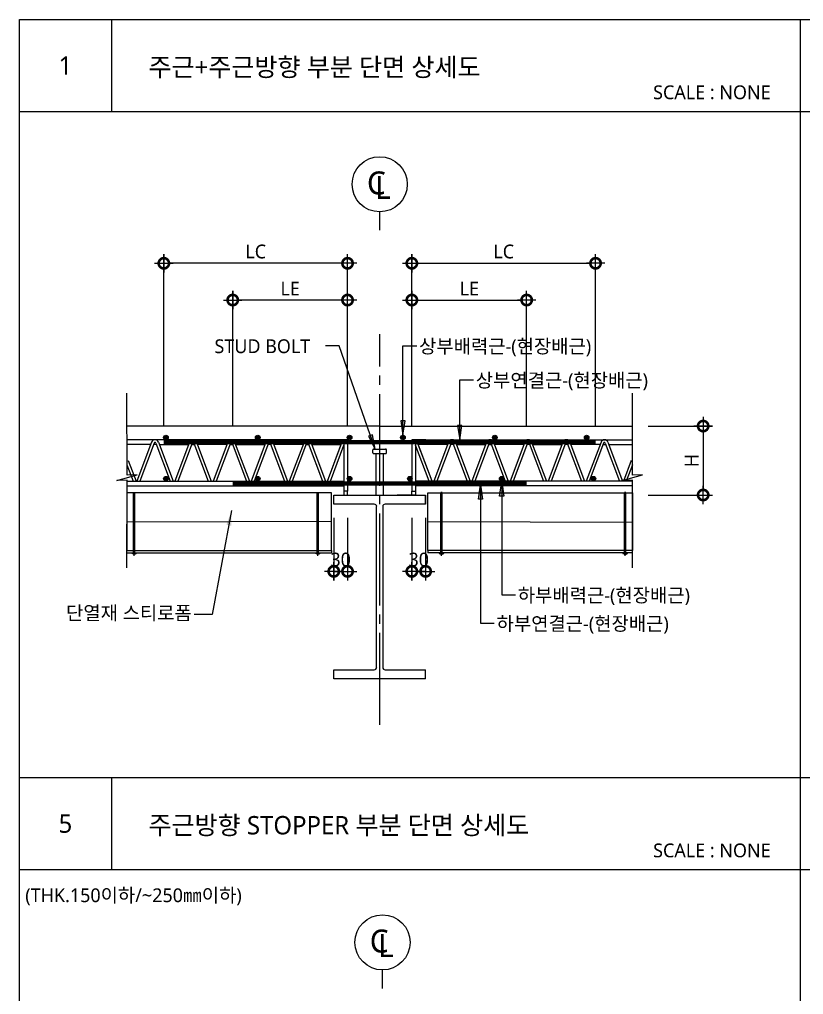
# Model space of a CAD drawing. Extents: x 517 to 33347, y 263 to 5437.
# Drawn here: x 8927 to 10635, y 3128 to 5250 of the extents above; entities that cross this region are included whole.
import ezdxf
from ezdxf.enums import TextEntityAlignment as Align

# ---------------------------------------------------------------- set-up
doc = ezdxf.new("R2010")
doc.units = 0
doc.header["$LTSCALE"] = 10
doc.header["$MEASUREMENT"] = 0
doc.linetypes.add('CEN', pattern=[26, 20, -2, 2, -2])
doc.linetypes.add('CENTER', pattern=[2, 1.25, -0.25, 0.25, -0.25])
for name, color, linetype in [('7DIM', 7, 'Continuous'), ('CEN', 1, 'CEN'), ('E', 7, 'Continuous'), ('E2', 7, 'Continuous'), ('SEC', 7, 'Continuous'), ('SYM', 6, 'Continuous'), ('SYM-BUB', 3, 'Continuous'), ('SYM-LEAD', 6, 'Continuous'), ('TABLE', 7, 'Continuous'), ('TEXT', 3, 'Continuous'), ('단열재', 7, 'Continuous')]:
    doc.layers.add(name, color=color, linetype=linetype)
doc.styles.add('HD', font='malgun.ttf')
doc.styles.get("Standard").update_dxf_attribs({"font": 'malgun.ttf'})
doc.styles.add('스타일1', font='malgun.ttf')
doc.linetypes.add('BATTING', pattern='A,0.0001,-0.1,[134,ltypeshp.shx,S=0.1,R=0,X=-0.1,Y=0],-0.2,[134,ltypeshp.shx,S=0.1,R=180,X=0.1,Y=0],-0.1', length=0.4001)
doc.dimstyles.new('CJA', dxfattribs={"dimscale": 200, "dimtxt": 3, "dimasz": 1, "dimexe": 2, "dimexo": 3, "dimgap": 1, "dimtad": 1, "dimdec": 0, "dimzin": 1, "dimdsep": 46, "dimlunit": 6, "dimtxsty": '스타일1', "dimblk": 'GAUN-DOT', "dimcen": -2, "dimdle": 2, "dimclrd": 256, "dimclre": 256, "dimclrt": 3, "dimadec": 0, "dimazin": 0, "dimtfac": 1, "dimtdec": 0, "dimtix": 1, "dimtmove": 2, "dimatfit": 3, "dimldrblk": 'DOTSMALL', "dimfxl": 1, "dimtolj": 1, "dimtzin": 1, "dimarcsym": 0})
doc.dimstyles.new('ISO-25', dxfattribs={"dimtxt": 2.5, "dimasz": 2.5, "dimexe": 1.25, "dimexo": 0.625, "dimtad": 1, "dimtxsty": 'Standard', "dimcen": 2.5, "dimadec": 0, "dimazin": 0, "dimtfac": 1, "dimtmove": 0, "dimatfit": 3, "dimfxl": 1, "dimarcsym": 0})

# ---------------------------------------------------------------- blocks, each defined once
blk = doc.blocks.new('GAUN-DOT')
at = {"linetype": 'ByBlock'}
for p, q in [((2, 0), (-2, 0)), ((0, -2), (0, 2))]:
    blk.add_line(p, q, dxfattribs=at)
at = {"const_width": 2.25}
blk.add_lwpolyline([(0, 0.28125, 1), (0, -0.28125, 1)], format="xyb", close=True, dxfattribs=at)
blk = doc.blocks.new('*D156')
at = {"layer": '7DIM', "linetype": 'ByBlock', "lineweight": -2, "transparency": 16777216}
for p, q in [((9781.8, 4364.7), (9781.8, 4659)), ((10031.8, 4364.7), (10031.8, 4659)), ((9791.8, 4639), (10021.8, 4639))]:
    blk.add_line(p, q, dxfattribs=at)
at = {"layer": 'DEFPOINTS', "color": 0, "linetype": 'ByBlock', "transparency": 16777216}
for p in [(10031.8, 4639), (9781.8, 4334.7), (10031.8, 4334.7)]:
    blk.add_point(p, dxfattribs=at)
at = {"layer": '7DIM', "linetype": 'ByBlock', "lineweight": -2, "transparency": 16777216, "xscale": 10, "yscale": 10, "zscale": 10, "rotation": 180}
blk.add_blockref('GAUN-DOT', (9781.8, 4639), dxfattribs=at)
at = {"layer": '7DIM', "linetype": 'ByBlock', "lineweight": -2, "transparency": 16777216, "xscale": 10, "yscale": 10, "zscale": 10}
blk.add_blockref('GAUN-DOT', (10031.8, 4639), dxfattribs=at)
at = {"layer": '7DIM', "color": 3, "linetype": 'ByBlock', "transparency": 16777216, "insert": (9906.8, 4664), "char_height": 30, "attachment_point": 5, "style": '스타일1'}
blk.add_mtext('\\A1;LE', dxfattribs=at)
blk = doc.blocks.new('_DotSmall')
at = {"color": 0, "linetype": 'ByBlock', "const_width": 0.5}
blk.add_lwpolyline([(-0.0625, 0, 1), (0.0625, 0, 1)], format="xyb", close=True, dxfattribs=at)
blk = doc.blocks.new('*D157')
at = {"layer": '7DIM', "linetype": 'ByBlock', "lineweight": -2, "transparency": 16777216}
for p, q in [((9781.8, 4364.7), (9781.8, 4739)), ((10181.8, 4364.7), (10181.8, 4739)), ((9791.8, 4719), (10171.8, 4719))]:
    blk.add_line(p, q, dxfattribs=at)
at = {"layer": 'DEFPOINTS', "color": 0, "linetype": 'ByBlock', "transparency": 16777216}
for p in [(10181.8, 4719), (9781.8, 4334.7), (10181.8, 4334.7)]:
    blk.add_point(p, dxfattribs=at)
at = {"layer": '7DIM', "linetype": 'ByBlock', "lineweight": -2, "transparency": 16777216, "xscale": 10, "yscale": 10, "zscale": 10, "rotation": 180}
blk.add_blockref('GAUN-DOT', (9781.8, 4719), dxfattribs=at)
at = {"layer": '7DIM', "linetype": 'ByBlock', "lineweight": -2, "transparency": 16777216, "xscale": 10, "yscale": 10, "zscale": 10}
blk.add_blockref('GAUN-DOT', (10181.8, 4719), dxfattribs=at)
at = {"layer": '7DIM', "color": 3, "linetype": 'ByBlock', "transparency": 16777216, "insert": (9981.8, 4744.5), "char_height": 30, "attachment_point": 5, "style": '스타일1'}
blk.add_mtext('\\A1;LC', dxfattribs=at)
blk = doc.blocks.new('*D158')
at = {"layer": '7DIM', "linetype": 'ByBlock', "lineweight": -2, "transparency": 16777216}
for p, q in [((10296.1, 4364.7), (10436.1, 4364.7)), ((10416.1, 4354.7), (10416.1, 4224.7)), ((10296.1, 4214.7), (10436.1, 4214.7))]:
    blk.add_line(p, q, dxfattribs=at)
at = {"layer": 'DEFPOINTS', "color": 0, "linetype": 'ByBlock', "transparency": 16777216}
for p in [(10266.1, 4364.7), (10266.1, 4214.7), (10416.1, 4214.7)]:
    blk.add_point(p, dxfattribs=at)
at = {"layer": '7DIM', "linetype": 'ByBlock', "lineweight": -2, "transparency": 16777216, "xscale": 10, "yscale": 10, "zscale": 10}
for p, rotation in [((10416.1, 4364.7), 90), ((10416.1, 4214.7), 270)]:
    blk.add_blockref('GAUN-DOT', p, dxfattribs=dict(at, rotation=rotation))
at = {"layer": '7DIM', "color": 3, "linetype": 'ByBlock', "transparency": 16777216, "insert": (10391.1, 4289.7), "char_height": 30, "attachment_point": 5, "rotation": 90, "style": '스타일1'}
blk.add_mtext('\\A1;H', dxfattribs=at)
blk = doc.blocks.new('*D133')
at = {"layer": '7DIM', "linetype": 'ByBlock', "lineweight": -2, "transparency": 16777216}
for p, q in [((9391.8, 4364.7), (9391.8, 4659)), ((9641.8, 4364.7), (9641.8, 4659)), ((9631.8, 4639), (9401.8, 4639))]:
    blk.add_line(p, q, dxfattribs=at)
at = {"layer": 'DEFPOINTS', "color": 0, "linetype": 'ByBlock', "transparency": 16777216}
for p in [(9391.8, 4639), (9391.8, 4334.7), (9641.8, 4334.7)]:
    blk.add_point(p, dxfattribs=at)
at = {"layer": '7DIM', "linetype": 'ByBlock', "lineweight": -2, "transparency": 16777216, "xscale": 10, "yscale": 10, "zscale": 10, "rotation": 180}
blk.add_blockref('GAUN-DOT', (9391.8, 4639), dxfattribs=at)
at = {"layer": '7DIM', "linetype": 'ByBlock', "lineweight": -2, "transparency": 16777216, "xscale": 10, "yscale": 10, "zscale": 10}
blk.add_blockref('GAUN-DOT', (9641.8, 4639), dxfattribs=at)
at = {"layer": '7DIM', "color": 3, "linetype": 'ByBlock', "transparency": 16777216, "insert": (9516.8, 4664), "char_height": 30, "attachment_point": 5, "style": '스타일1'}
blk.add_mtext('\\A1;LE', dxfattribs=at)
blk = doc.blocks.new('*D134')
at = {"layer": '7DIM', "linetype": 'ByBlock', "lineweight": -2, "transparency": 16777216}
for p, q in [((9241.8, 4364.7), (9241.8, 4739)), ((9641.8, 4364.7), (9641.8, 4739)), ((9631.8, 4719), (9251.8, 4719))]:
    blk.add_line(p, q, dxfattribs=at)
at = {"layer": 'DEFPOINTS', "color": 0, "linetype": 'ByBlock', "transparency": 16777216}
for p in [(9241.8, 4719), (9241.8, 4334.7), (9641.8, 4334.7)]:
    blk.add_point(p, dxfattribs=at)
at = {"layer": '7DIM', "linetype": 'ByBlock', "lineweight": -2, "transparency": 16777216, "xscale": 10, "yscale": 10, "zscale": 10, "rotation": 180}
blk.add_blockref('GAUN-DOT', (9241.8, 4719), dxfattribs=at)
at = {"layer": '7DIM', "linetype": 'ByBlock', "lineweight": -2, "transparency": 16777216, "xscale": 10, "yscale": 10, "zscale": 10}
blk.add_blockref('GAUN-DOT', (9641.8, 4719), dxfattribs=at)
at = {"layer": '7DIM', "color": 3, "linetype": 'ByBlock', "transparency": 16777216, "insert": (9441.8, 4744.5), "char_height": 30, "attachment_point": 5, "style": '스타일1'}
blk.add_mtext('\\A1;LC', dxfattribs=at)
blk = doc.blocks.new('*D135')
at = {"layer": '7DIM', "linetype": 'ByBlock', "lineweight": -2, "transparency": 16777216}
for p, q in [((9781.8, 4164.7), (9781.8, 4028.5)), ((9811.8, 4164.7), (9811.8, 4028.5)), ((9771.8, 4048.5), (9761.8, 4048.5)), ((9811.8, 4048.5), (9781.8, 4048.5)), ((9821.8, 4048.5), (9831.8, 4048.5))]:
    blk.add_line(p, q, dxfattribs=at)
at = {"layer": 'DEFPOINTS', "color": 0, "linetype": 'ByBlock', "transparency": 16777216}
for p in [(9781.8, 4194.7), (9811.8, 4194.7), (9781.8, 4048.5)]:
    blk.add_point(p, dxfattribs=at)
at = {"layer": '7DIM', "linetype": 'ByBlock', "lineweight": -2, "transparency": 16777216, "xscale": 10, "yscale": 10, "zscale": 10}
blk.add_blockref('GAUN-DOT', (9781.8, 4048.5), dxfattribs=at)
at = {"layer": '7DIM', "linetype": 'ByBlock', "lineweight": -2, "transparency": 16777216, "xscale": 10, "yscale": 10, "zscale": 10, "rotation": 180}
blk.add_blockref('GAUN-DOT', (9811.8, 4048.5), dxfattribs=at)
at = {"layer": '7DIM', "color": 3, "linetype": 'ByBlock', "transparency": 16777216, "insert": (9796.8, 4074), "char_height": 30, "attachment_point": 5, "style": '스타일1'}
blk.add_mtext('\\A1;30', dxfattribs=at)
blk = doc.blocks.new('*D136')
at = {"layer": '7DIM', "linetype": 'ByBlock', "lineweight": -2, "transparency": 16777216}
for p, q in [((9611.8, 4164.7), (9611.8, 4028.5)), ((9641.8, 4164.7), (9641.8, 4028.5)), ((9601.8, 4048.5), (9591.8, 4048.5)), ((9611.8, 4048.5), (9641.8, 4048.5)), ((9651.8, 4048.5), (9661.8, 4048.5))]:
    blk.add_line(p, q, dxfattribs=at)
at = {"layer": 'DEFPOINTS', "color": 0, "linetype": 'ByBlock', "transparency": 16777216}
for p in [(9611.8, 4194.7), (9641.8, 4194.7), (9641.8, 4048.5)]:
    blk.add_point(p, dxfattribs=at)
at = {"layer": '7DIM', "linetype": 'ByBlock', "lineweight": -2, "transparency": 16777216, "xscale": 10, "yscale": 10, "zscale": 10}
blk.add_blockref('GAUN-DOT', (9611.8, 4048.5), dxfattribs=at)
at = {"layer": '7DIM', "linetype": 'ByBlock', "lineweight": -2, "transparency": 16777216, "xscale": 10, "yscale": 10, "zscale": 10, "rotation": 180}
blk.add_blockref('GAUN-DOT', (9641.8, 4048.5), dxfattribs=at)
at = {"layer": '7DIM', "color": 3, "linetype": 'ByBlock', "transparency": 16777216, "insert": (9626.8, 4074), "char_height": 30, "attachment_point": 5, "style": '스타일1'}
blk.add_mtext('\\A1;30', dxfattribs=at)
blk = doc.blocks.new('볼트')
at = {"linetype": 'ByBlock'}
for p, q in [((181034, -2386.5), (181034, -2255)), ((181034, -2255), (181037, -2255)), ((181037, -2386.5), (181037, -2255))]:
    blk.add_line(p, q, dxfattribs=at)
at = {"layer": 'CEN', "linetype": 'CENTER'}
blk.add_line((181035.5, -2392.6), (181035.5, -2255), dxfattribs=at)
at = {"layer": 'E2', "linetype": 'ByBlock'}
blk.add_line((181035.5, -2387.5), (181035.5, -2389.5), dxfattribs=at)
for points in [[(181030.5, -2387.5), (181030.5, -2386.5), (181040.5, -2386.5), (181040.5, -2387.5)], [(181033, -2389.5), (181033, -2387.5), (181038, -2387.5), (181038, -2389.5)]]:
    blk.add_lwpolyline(points, close=True, dxfattribs=at)

msp = doc.modelspace()

# ---------------------------------------------------------------- hatches: boundary and pattern name
at = {"layer": 'SEC'}
h = msp.add_hatch(color=3, dxfattribs=at)
edge = h.paths.add_edge_path()
edge.add_arc((9246.3, 4339.8), 5, 0, 360)
h = msp.add_hatch(color=3, dxfattribs=at)
edge = h.paths.add_edge_path()
edge.add_arc((9446.3, 4339.8), 5, 0, 360)
h = msp.add_hatch(color=3, dxfattribs=at)
edge = h.paths.add_edge_path()
edge.add_arc((9646.3, 4339.8), 5, 0, 360)
h = msp.add_hatch(color=3, dxfattribs=at)
edge = h.paths.add_edge_path()
edge.add_arc((9762.4, 4339.8), 5, 0, 360)
h = msp.add_hatch(color=3, dxfattribs=at)
edge = h.paths.add_edge_path()
edge.add_arc((9962.4, 4339.8), 5, 0, 360)
h = msp.add_hatch(color=3, dxfattribs=at)
edge = h.paths.add_edge_path()
edge.add_arc((10162.4, 4339.8), 5, 0, 360)
h = msp.add_hatch(color=3, dxfattribs=at)
edge = h.paths.add_edge_path()
edge.add_arc((9246.3, 4250.3), 5, 0, 360)
h = msp.add_hatch(color=3, dxfattribs=at)
edge = h.paths.add_edge_path()
edge.add_arc((9446.3, 4250.3), 5, 0, 360)
h = msp.add_hatch(color=3, dxfattribs=at)
edge = h.paths.add_edge_path()
edge.add_arc((9646.3, 4250.3), 5, 0, 360)
h = msp.add_hatch(color=3, dxfattribs=at)
edge = h.paths.add_edge_path()
edge.add_arc((9777.4, 4250.3), 5, 0, 360)
h = msp.add_hatch(color=3, dxfattribs=at)
edge = h.paths.add_edge_path()
edge.add_arc((9977.4, 4250.3), 5, 0, 360)
h = msp.add_hatch(color=3, dxfattribs=at)
edge = h.paths.add_edge_path()
edge.add_arc((10177.4, 4250.3), 5, 0, 360)
at = {"layer": 'SYM-LEAD'}
h = msp.add_hatch(color=256, dxfattribs=at)
h.paths.add_polyline_path([(9767.1, 4376.2), (9762.4, 4376.2), (9762.4, 4344.8)])
h.paths.add_polyline_path([(9762.4, 4376.2), (9757.7, 4376.2), (9762.4, 4344.8)])
h = msp.add_hatch(color=256, dxfattribs=at)
h.paths.add_polyline_path([(9890.7, 4366.1), (9886, 4366.1), (9886, 4334.7)])
h.paths.add_polyline_path([(9886, 4366.1), (9881.2, 4366.1), (9886, 4334.7)])
h = msp.add_hatch(color=256, dxfattribs=at)
h.paths.add_polyline_path([(9696, 4345.9), (9691.5, 4344.3), (9701.8, 4314.7)])
h.paths.add_polyline_path([(9691.5, 4344.3), (9687.1, 4342.8), (9701.8, 4314.7)])
h = msp.add_hatch(color=256, dxfattribs=at)
h.paths.add_polyline_path([(9931.3, 4236.8), (9931.3, 4205.4), (9936, 4205.4)])
h.paths.add_polyline_path([(9931.3, 4236.8), (9926.6, 4205.4), (9931.3, 4205.4)])
h = msp.add_hatch(color=256, dxfattribs=at)
h.paths.add_polyline_path([(9977.4, 4243.3), (9977.4, 4211.9), (9982.1, 4211.9)])
h.paths.add_polyline_path([(9977.4, 4243.3), (9972.7, 4211.9), (9977.4, 4211.9)])

# ---------------------------------------------------------------- linework, layer by layer
at = {"linetype": 'BATTING', "ltscale": 15.5}
for p, q in [((9606.8, 4156.9), (9161.4, 4155.7)), ((9816.8, 4156.9), (10262.2, 4155.7))]:
    msp.add_line(p, q, dxfattribs=at)
at = {"linetype": 'ByBlock'}
for p, q in [((9161.4, 4094.2), (9606.8, 4094.2)), ((9161.4, 4088.7), (9606.8, 4088.7)), ((9606.8, 4094.2), (9606.8, 4088.7)), ((10262.2, 4094.2), (9816.8, 4094.2)), ((9816.8, 4094.2), (9816.8, 4088.7)), ((10262.2, 4088.7), (9816.8, 4088.7))]:
    msp.add_line(p, q, dxfattribs=at)
at = {"color": 3, "linetype": 'Continuous', "const_width": 10}
for points in [[(9241.2, 4329.7), (9711.8, 4329.7)], [(10182.4, 4329.7), (9711.8, 4329.7)], [(9391.8, 4239.7), (9711.8, 4239.7)], [(10031.8, 4239.7), (9711.8, 4239.7)]]:
    msp.add_lwpolyline(points, dxfattribs=at)
at = {"layer": 'CEN', "linetype": 'CEN'}
msp.add_line((9711.8, 3714.5), (9711.8, 4564.7), dxfattribs=at)
at = {"layer": 'E'}
for p, q in [((9641.8, 4334.7), (9161.4, 4334.7)), ((9215, 4329.8), (9183, 4244.7)), ((9230, 4329.8), (9262, 4244.7)), ((9298, 4329.8), (9266, 4244.7)), ((9313, 4329.8), (9345, 4244.7)), ((9381, 4329.8), (9349, 4244.7)), ((9396, 4329.8), (9428, 4244.7)), ((9464, 4329.8), (9432, 4244.7)), ((9479, 4329.8), (9511, 4244.7)), ((9547, 4329.8), (9515, 4244.7)), ((9562, 4329.8), (9594, 4244.7)), ((9598, 4244.7), (9631.8, 4334.7)), ((9611.7, 4334.7), (9641.8, 4334.7)), ((9633.8, 4334.7), (9633.8, 4214.7)), ((9641.8, 4334.7), (9641.8, 4324.7)), ((9641.8, 4334.7), (9641.8, 4222.7)), ((9781.8, 4334.7), (10262.2, 4334.7)), ((9811.9, 4334.7), (9781.8, 4334.7)), ((9781.8, 4334.7), (9781.8, 4324.7)), ((9781.8, 4334.7), (9781.8, 4222.7)), ((9789.8, 4334.7), (9789.8, 4214.7)), ((9825.7, 4244.7), (9791.8, 4334.7)), ((9861.7, 4329.8), (9829.6, 4244.7)), ((9876.7, 4329.8), (9908.7, 4244.7)), ((9944.7, 4329.8), (9912.6, 4244.7)), ((9959.7, 4329.8), (9991.7, 4244.7)), ((10027.7, 4329.8), (9995.6, 4244.7)), ((10042.7, 4329.8), (10074.7, 4244.7)), ((10110.7, 4329.8), (10078.6, 4244.7)), ((10125.7, 4329.8), (10157.7, 4244.7)), ((10193.7, 4329.8), (10161.6, 4244.7)), ((10208.7, 4329.8), (10240.7, 4244.7)), ((9213.1, 4324.7), (9161.4, 4324.7)), ((9220.6, 4327.7), (9189.4, 4244.7)), ((9225.5, 4324.7), (9219.5, 4324.7)), ((9225.5, 4324.7), (9219.5, 4324.7)), ((9224.4, 4327.7), (9255.6, 4244.7)), ((9231.9, 4324.7), (9296.1, 4324.7)), ((9303.6, 4327.7), (9272.4, 4244.7)), ((9302.5, 4324.7), (9308.5, 4324.7)), ((9302.5, 4324.7), (9308.5, 4324.7)), ((9307.4, 4327.7), (9338.6, 4244.7)), ((9379.1, 4324.7), (9314.9, 4324.7)), ((9386.6, 4327.7), (9355.4, 4244.7)), ((9385.5, 4324.7), (9391.5, 4324.7)), ((9385.5, 4324.7), (9391.5, 4324.7)), ((9390.4, 4327.7), (9421.6, 4244.7)), ((9397.9, 4324.7), (9462.1, 4324.7)), ((9469.6, 4327.7), (9438.4, 4244.7)), ((9474.5, 4324.7), (9468.5, 4324.7)), ((9474.5, 4324.7), (9468.5, 4324.7)), ((9473.4, 4327.7), (9504.6, 4244.7)), ((9545.1, 4324.7), (9480.9, 4324.7)), ((9552.6, 4327.7), (9521.4, 4244.7)), ((9551.5, 4324.7), (9557.5, 4324.7)), ((9551.5, 4324.7), (9557.5, 4324.7)), ((9556.4, 4327.7), (9587.6, 4244.7)), ((9563.9, 4324.7), (9628.1, 4324.7)), ((9598, 4244.7), (9628.1, 4324.7)), ((9604.4, 4244.7), (9633.8, 4322.9)), ((9604.4, 4244.7), (9633.8, 4322.9)), ((9819.3, 4244.7), (9789.8, 4322.9)), ((9819.3, 4244.7), (9789.8, 4322.9)), ((9859.7, 4324.7), (9795.6, 4324.7)), ((9825.7, 4244.7), (9795.6, 4324.7)), ((9867.3, 4327.7), (9836.1, 4244.7)), ((9872.2, 4324.7), (9866.2, 4324.7)), ((9872.2, 4324.7), (9866.2, 4324.7)), ((9871, 4327.7), (9902.3, 4244.7)), ((9878.6, 4324.7), (9942.7, 4324.7)), ((9950.3, 4327.7), (9919.1, 4244.7)), ((9949.2, 4324.7), (9955.2, 4324.7)), ((9949.2, 4324.7), (9955.2, 4324.7)), ((9954, 4327.7), (9985.3, 4244.7)), ((10025.7, 4324.7), (9961.6, 4324.7)), ((10033.3, 4327.7), (10002.1, 4244.7)), ((10038.2, 4324.7), (10032.2, 4324.7)), ((10038.2, 4324.7), (10032.2, 4324.7)), ((10037, 4327.7), (10068.3, 4244.7)), ((10044.6, 4324.7), (10108.7, 4324.7)), ((10116.3, 4327.7), (10085.1, 4244.7)), ((10121.2, 4324.7), (10115.2, 4324.7)), ((10121.2, 4324.7), (10115.2, 4324.7)), ((10120, 4327.7), (10151.3, 4244.7)), ((10191.7, 4324.7), (10127.6, 4324.7)), ((10199.3, 4327.7), (10168.1, 4244.7)), ((10198.2, 4324.7), (10204.2, 4324.7)), ((10198.2, 4324.7), (10204.2, 4324.7)), ((10203, 4327.7), (10234.3, 4244.7)), ((10210.6, 4324.7), (10262.2, 4324.7)), ((9164.4, 4289.7), (9181.4, 4244.7)), ((10259.2, 4289.7), (10242.3, 4244.7)), ((9161.4, 4280.6), (9175, 4244.7)), ((10262.2, 4280.6), (10248.7, 4244.7)), ((9161.4, 4244.7), (9633.8, 4244.7)), ((10262.2, 4244.7), (9789.8, 4244.7)), ((9161.4, 4234.7), (9633.8, 4234.7)), ((9641.8, 4242.7), (9641.8, 4232.7)), ((9781.8, 4242.7), (9781.8, 4232.7)), ((10262.2, 4234.7), (9789.8, 4234.7))]:
    msp.add_line(p, q, dxfattribs=at)
at = {"layer": 'E', "linetype": 'ByBlock'}
for p, q in [((9633.8, 4214.7), (9673.8, 4214.7)), ((9789.8, 4214.7), (9749.8, 4214.7))]:
    msp.add_line(p, q, dxfattribs=at)
for points in [[(9641.8, 4222.7), (9633.8, 4222.7), (9633.8, 4214.7), (9641.8, 4214.7)], [(9781.8, 4222.7), (9789.8, 4222.7), (9789.8, 4214.7), (9781.8, 4214.7)]]:
    msp.add_lwpolyline(points, close=True, dxfattribs=at)
at = {"layer": 'E'}
for centre, radius in [((9222.5, 4327), 8), ((9222.5, 4327), 2), ((9305.5, 4327), 8), ((9305.5, 4327), 2), ((9388.5, 4327), 8), ((9388.5, 4327), 2), ((9471.5, 4327), 8), ((9471.5, 4327), 2), ((9554.5, 4327), 8), ((9554.5, 4327), 2), ((9869.2, 4327), 8), ((9869.2, 4327), 2), ((9952.2, 4327), 8), ((9952.2, 4327), 2), ((10035.2, 4327), 8), ((10035.2, 4327), 2), ((10118.2, 4327), 8), ((10118.2, 4327), 2), ((10201.2, 4327), 8), ((10201.2, 4327), 2)]:
    msp.add_arc(centre, radius, 20.6208, 159.3792, dxfattribs=at)
at = {"layer": 'E2'}
for q in [(9161.4, 4364.7), (10262.2, 4364.7)]:
    msp.add_line((9711.8, 4364.7), q, dxfattribs=at)
at = {"layer": 'E2', "linetype": 'ByBlock'}
for p, q in [((9696.8, 4306.7), (9696.8, 4312.7)), ((9726.8, 4306.7), (9726.8, 4312.7)), ((9703.8, 4214.7), (9703.8, 4304.7)), ((9719.8, 4214.7), (9719.8, 4304.7))]:
    msp.add_line(p, q, dxfattribs=at)
for centre, start, end in [((9698.8, 4312.7), 90, 180), ((9724.8, 4312.7), 0, 90), ((9698.8, 4306.7), 180, 270), ((9724.8, 4306.7), 270, 0)]:
    msp.add_arc(centre, 2, start, end, dxfattribs=at)
at = {"layer": 'SEC'}
for p, q in [((9698.8, 4314.7), (9724.8, 4314.7)), ((9698.8, 4304.7), (9724.8, 4304.7)), ((9611.8, 4194.7), (9611.8, 4214.7)), ((9611.8, 4214.7), (9811.8, 4214.7)), ((9811.8, 4214.7), (9811.8, 4194.7)), ((9811.8, 4194.7), (9811.8, 4214.7)), ((9700.1, 4194.7), (9611.8, 4194.7)), ((9705.2, 3839.6), (9705.2, 4189.6)), ((9718.5, 4189.6), (9718.5, 3839.6)), ((9811.8, 4194.7), (9723.6, 4194.7)), ((9611.8, 3814.5), (9611.8, 3834.5)), ((9611.8, 3834.5), (9700.1, 3834.5)), ((9723.6, 3834.5), (9811.8, 3834.5)), ((9811.8, 3814.5), (9811.8, 3834.5)), ((9811.8, 3814.5), (9611.8, 3814.5))]:
    msp.add_line(p, q, dxfattribs=at)
at = {"layer": 'SEC', "color": 3}
for centre in [(9246.3, 4339.8), (9446.3, 4339.8), (9646.3, 4339.8), (9762.4, 4339.8), (9962.4, 4339.8), (10162.4, 4339.8), (9246.3, 4250.3), (9446.3, 4250.3), (9646.3, 4250.3), (9777.4, 4250.3), (9977.4, 4250.3), (10177.4, 4250.3)]:
    msp.add_circle(centre, 5, dxfattribs=at)
at = {"layer": 'SEC'}
for centre, start, end in [((9700.1, 4189.6), 0, 90), ((9723.6, 4189.6), 90, 180), ((9700.1, 3839.6), 270, 0), ((9723.6, 3839.6), 180, 270)]:
    msp.add_arc(centre, 5.11, start, end, dxfattribs=at)
at = {"layer": 'SYM'}
for points in [[(9161.4, 4056.4), (9161.6, 4247), (9139.3, 4246.6), (9183.5, 4258.5), (9161.6, 4258), (9161.5, 4436.1)], [(10262.1, 4056.4), (10262.3, 4247), (10240, 4246.6), (10284.2, 4258.5), (10262.3, 4258), (10262.2, 4436.1)]]:
    msp.add_lwpolyline(points, dxfattribs=at)
at = {"layer": 'SYM-BUB', "color": 6, "linetype": 'ByBlock'}
for p, q in [((9711.8, 4791), (9711.8, 4831)), ((9717.9, 3141), (9717.9, 3181))]:
    msp.add_line(p, q, dxfattribs=at)
for centre in [(9711.8, 4891), (9717.9, 3241)]:
    msp.add_circle(centre, 60, dxfattribs=at)
at = {"layer": 'SYM-LEAD'}
for points in [[(9701.8, 4314.7), (9623.7, 4539.3), (9593.7, 4539.3)], [(9762.4, 4344.8), (9762.4, 4539.3), (9792.4, 4539.3)], [(9886, 4334.7), (9886, 4465.1), (9916, 4465.1)], [(9767.1, 4376.2), (9757.7, 4376.2), (9762.4, 4344.8), (9767.1, 4376.2)], [(9890.7, 4366.1), (9881.2, 4366.1), (9886, 4334.7), (9890.7, 4366.1)], [(9696, 4345.9), (9687.1, 4342.8), (9701.8, 4314.7), (9696, 4345.9)], [(9936, 4205.4), (9926.6, 4205.4), (9931.3, 4236.8), (9936, 4205.4)], [(9931.3, 4236.8), (9931.3, 3935.6), (9961.3, 3935.6)], [(9982.1, 4211.9), (9972.7, 4211.9), (9977.4, 4243.3), (9982.1, 4211.9)], [(9977.4, 4243.3), (9977.4, 3997.4), (10007.4, 3997.4)]]:
    msp.add_lwpolyline(points, dxfattribs=at)
at = {"layer": 'TABLE', "color": 4}
for p, q in [((9127.5, 5249.6), (9127.5, 5049.6)), ((8927.5, 5049.6), (15727.5, 5049.6)), ((9127.5, 3599.6), (9127.5, 3399.6)), ((9127.5, 3599.6), (9127.5, 3399.6)), ((8927.5, 3399.6), (15727.5, 3399.6))]:
    msp.add_line(p, q, dxfattribs=at)
at = {"layer": 'TABLE', "color": 3}
for p, q in [((10627.5, 5249.6), (10627.5, 299.6)), ((8927.5, 3599.6), (15727.5, 3599.6))]:
    msp.add_line(p, q, dxfattribs=at)
msp.add_lwpolyline([(8927.5, 5249.6), (15727.5, 5249.6), (15727.5, 299.6), (8927.5, 299.6)], close=True, dxfattribs=at)
at = {"layer": '단열재', "ltscale": 10}
for points in [[(9606.8, 4219.7), (9161.4, 4219.7), (9161.4, 4094.2), (9606.8, 4094.2)], [(9816.8, 4219.7), (10262.2, 4219.7), (10262.2, 4094.2), (9816.8, 4094.2)]]:
    msp.add_lwpolyline(points, close=True, dxfattribs=at)

# ---------------------------------------------------------------- block references
at = {"linetype": 'ByBlock'}
for p in [(-171858.2, 6475.2), (-171458.2, 6475.2)]:
    msp.add_blockref('볼트', p, dxfattribs=at)
at = {"linetype": 'ByBlock', "xscale": -1}
for p in [(190881.9, 6475.2), (191281.9, 6475.2)]:
    msp.add_blockref('볼트', p, dxfattribs=at)

# ---------------------------------------------------------------- texts
at = {"layer": 'TEXT', "color": 6, "linetype": 'ByBlock', "style": '스타일1'}
for s, p in [('1', (9027.5, 5149.6)), ('5', (9027.5, 3499.6))]:
    msp.add_text(s, height=40, dxfattribs=at).set_placement(p, align=Align.MIDDLE_CENTER)
at = {"layer": 'TEXT', "linetype": 'ByBlock'}
for s, height, style, p in [('주근+주근방향 부분 단면 상세도', 40, '스타일1', (9208.4, 5126)), ('C', 50, 'HD', (9684, 4868.9)), ('L', 50, 'HD', (9702, 4858.9)), ('STUD BOLT', 30, '스타일1', (9352.1, 4523.5)), ('상부배력근-(현장배근)', 30, '스타일1', (9797.5, 4523.5)), ('상부연결근-(현장배근)', 30, '스타일1', (9921.1, 4449.3)), ('하부배력근-(현장배근)', 30, '스타일1', (10012.5, 3981.6)), ('하부연결근-(현장배근)', 30, '스타일1', (9966.4, 3919.8)), ('주근방향 STOPPER 부분 단면 상세도', 40, '스타일1', (9208.4, 3476)), ('(THK.150이하/~250㎜이하)', 30, '스타일1', (8940.1, 3328.6)), ('C', 50, 'HD', (9690.1, 3218.9)), ('L', 50, 'HD', (9708.1, 3208.9))]:
    msp.add_text(s, height=height, dxfattribs=dict(at, style=style)).set_placement(p)
at = {"layer": 'TEXT', "color": 3, "style": '스타일1'}
for p in [(10307.2, 5076.2), (10307.2, 3426.2)]:
    msp.add_text('SCALE : NONE', height=30, dxfattribs=at).set_placement(p)
at = {"layer": 'TEXT', "linetype": 'ByBlock', "style": '스타일1'}
msp.add_text('단열재 스티로폼', height=30, dxfattribs=at).set_placement((9302.6, 3957.9), align=Align.MIDDLE_RIGHT)

# ---------------------------------------------------------------- dimensions: what is measured, and where the dimension line sits
at = {"layer": '7DIM', "linetype": 'ByBlock'}
for base, p1, p2, angle, text, picture, middle in [((9241.8, 4719), (9641.8, 4334.7), (9241.8, 4334.7), 180, 'LC', '*D134', (9441.8, 4744.5)), ((9391.8, 4639), (9641.8, 4334.7), (9391.8, 4334.7), 180, 'LE', '*D133', (9516.8, 4664)), ((10416.1, 4214.7), (10266.1, 4364.7), (10266.1, 4214.7), 90, 'H', '*D158', (10391.1, 4289.7)), ((9641.8, 4048.5), (9611.8, 4194.7), (9641.8, 4194.7), 180, '30', '*D136', (9626.8, 4074))]:
    dim = msp.add_linear_dim(base=base, p1=p1, p2=p2, angle=angle, text=text, dimstyle='CJA', override={"dimscale": 10}, dxfattribs=at)
    dim.commit()
    dim.dimension.update_dxf_attribs({"geometry": picture, "text_midpoint": middle})
for base, p1, p2, text, picture, middle in [((10181.8, 4719), (9781.8, 4334.7), (10181.8, 4334.7), 'LC', '*D157', (9981.8, 4744.5)), ((10031.8, 4639), (9781.8, 4334.7), (10031.8, 4334.7), 'LE', '*D156', (9906.8, 4664)), ((9781.8, 4048.5), (9811.8, 4194.7), (9781.8, 4194.7), '30', '*D135', (9796.8, 4074))]:
    dim = msp.add_linear_dim(base=base, p1=p1, p2=p2, text=text, dimstyle='CJA', override={"dimscale": 10}, dxfattribs=at)
    dim.commit()
    dim.dimension.update_dxf_attribs({"geometry": picture, "text_midpoint": middle})

# ---------------------------------------------------------------- leaders
at = {"layer": 'SYM-LEAD'}
msp.add_leader([(9389.3, 4180.8), (9346.8, 3954.9), (9307.5, 3954.9)], dimstyle='ISO-25', override={"dimscale": 5, "dimasz": 6.5, "dimgap": 4, "dimtad": 0, "dimtxsty": 'HD'}, dxfattribs=at)

doc.saveas('drawing.dxf')
